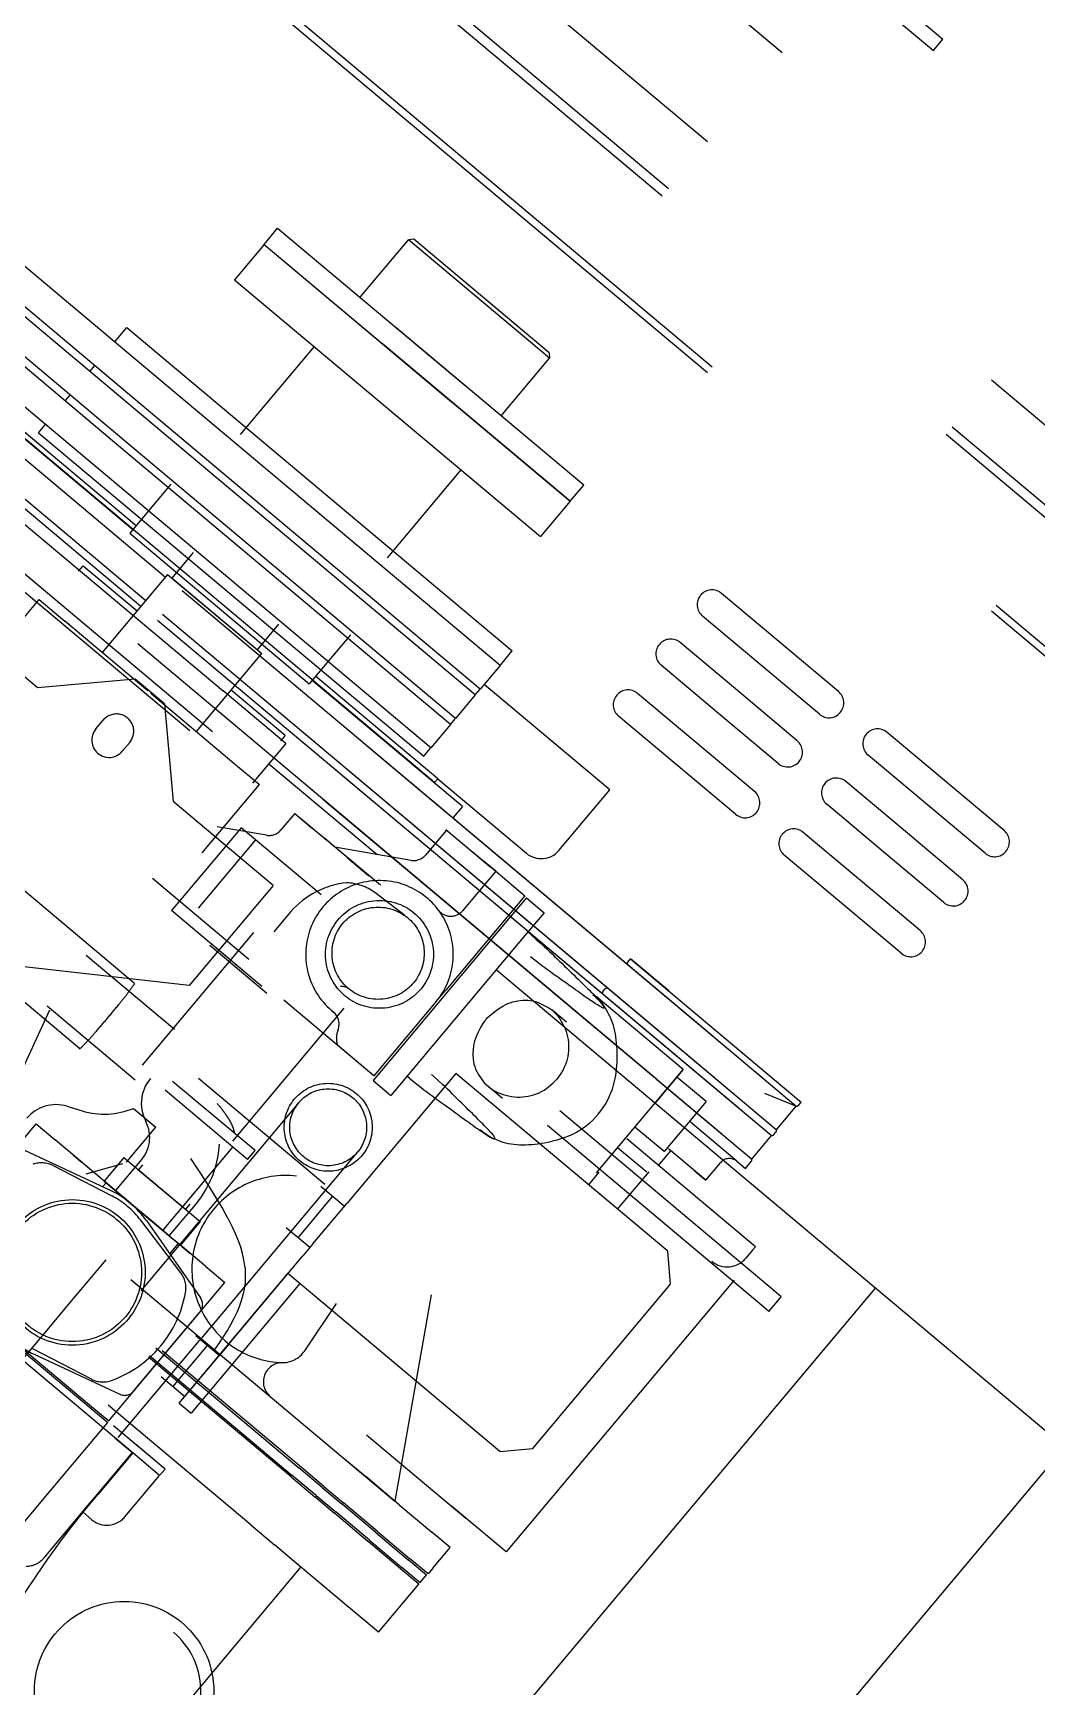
# Model space of a CAD drawing. Header units: millimetres. Extents: x 834140250 to 834644390, y 817877047 to 817987022.
# Drawn here: x 834541025 to 834541364, y 817954534 to 817955091 of the extents above; entities that cross this region are included whole.
import ezdxf

# ---------------------------------------------------------------- set-up
doc = ezdxf.new("R2010")
doc.units = ezdxf.units.MM
doc.header["$LTSCALE"] = 1000
doc.header["$MEASUREMENT"] = 0
doc.linetypes.add('3B52X-MAGP-P-L000_XB$0$HIDDEN', pattern=[0.375, 0.25, -0.125])
doc.layers.add('3B52X-MAGP-P-L000_XB$0$VPA500_Equipment', color=9, linetype='Continuous')

# ---------------------------------------------------------------- blocks, each defined once
blk = doc.blocks.new('GFA_GF')
at = {"layer": '3B52X-MAGP-P-L000_XB$0$VPA500_Equipment', "color": 253, "linetype": '3B52X-MAGP-P-L000_XB$0$HIDDEN'}
for p, q in [((-5906.39, 25772.61), (-6519.23, 26286.84)), ((-5931.59, 25742.58), (-6544.42, 26256.81)), ((-5930.05, 25666.63), (-6619.49, 26245.14)), ((-5946.92, 25724.31), (-6559.76, 26238.54)), ((-5944.82, 25726.81), (-6557.66, 26241.04)), ((-5931.65, 25664.72), (-6582.79, 26211.09)), ((-5930.05, 25666.63), (-6581.18, 26213)), ((-6098.51, 25543.65), (-6711.35, 26057.88)), ((-6161.4, 26036.64), (-6139.48, 26018.26)), ((-6164.73, 26032.92), (-6142.7, 26014.42)), ((-6400.72, 25900.96), (-6548.97, 26025.35)), ((-6142.7, 26014.42), (-6139.48, 26018.26)), ((-6409.05, 25891.03), (-6557.3, 26015.43)), ((-6407.39, 25893.02), (-6555.64, 26017.41)), ((-6415.71, 25883.09), (-6563.96, 26007.49)), ((-6417.38, 25881.11), (-6565.63, 26005.5)), ((-6424.04, 25873.17), (-6572.29, 25997.56)), ((-6368.45, 25949.08), (-6363.86, 25954.56)), ((-6363.86, 25954.56), (-6300.65, 25901.52)), ((-6368.44, 25949.07), (-6378.43, 25937.16)), ((-6368.45, 25949.08), (-6305.24, 25896.04)), ((-6368.44, 25949.07), (-6265.22, 25862.46)), ((-6336.06, 25931.24), (-6319.76, 25950.66)), ((-6317.95, 25950.82), (-6319.76, 25950.66)), ((-6272.14, 25910.7), (-6319.76, 25950.66)), ((-6272.3, 25912.51), (-6317.95, 25950.82)), ((-6378.43, 25937.16), (-6275.21, 25850.55)), ((-6418.74, 25916.29), (-6414.71, 25921.09)), ((-6414.71, 25921.09), (-6284.74, 25812.02)), ((-6260.64, 25867.95), (-6323.85, 25920.99)), ((-6351.59, 25914.64), (-6376.51, 25884.94)), ((-6265.24, 25862.47), (-6328.45, 25915.51)), ((-6272.3, 25912.51), (-6272.14, 25910.7)), ((-6427.07, 25906.36), (-6425.61, 25908.1)), ((-6288.44, 25891.27), (-6272.14, 25910.7)), ((-6435.39, 25896.44), (-6433.94, 25898.17)), ((-6288.87, 25807.1), (-6400.72, 25900.96)), ((-6466.39, 25891.25), (-6401.65, 25836.92)), ((-6463.43, 25895.52), (-6412.69, 25852.95)), ((-6297.2, 25797.17), (-6409.05, 25891.03)), ((-6295.53, 25799.16), (-6407.39, 25893.02)), ((-6310.98, 25767.61), (-6453.9, 25887.53)), ((-6411.6, 25854.25), (-6452.81, 25888.83)), ((-6444.49, 25885.59), (-6442.27, 25888.25)), ((-6444.49, 25885.59), (-6314.52, 25776.53)), ((-5815.69, 25880.71), (-7422.65, 23965.61)), ((-6473.05, 25883.31), (-6408.31, 25828.98)), ((-6305.52, 25787.25), (-6417.38, 25881.11)), ((-6303.86, 25789.23), (-6415.71, 25883.09)), ((-6467.94, 25870.45), (-6382.25, 25798.55)), ((-6312.19, 25779.31), (-6424.04, 25873.17)), ((-6399.84, 25868.26), (-6413.7, 25851.75)), ((-6302.05, 25873.06), (-6326.96, 25843.37)), ((-6265.24, 25862.47), (-6260.64, 25867.95)), ((-6409.98, 25827), (-6458.32, 25867.56)), ((-6265.22, 25862.46), (-6275.21, 25850.55)), ((-6479.17, 25857.07), (-6393.48, 25785.16)), ((-6413.7, 25851.75), (-6353.2, 25800.98)), ((-6431.03, 25838.89), (-6429.45, 25840.76)), ((-6429.45, 25840.76), (-6411.25, 25825.49)), ((-6399.46, 25836.5), (-6392.2, 25845.16)), ((-6400.96, 25837.75), (-6423.01, 25811.47)), ((-6400.96, 25837.75), (-6369.2, 25811.1)), ((-6399.46, 25836.5), (-6370.69, 25812.35)), ((-6444.8, 25799.61), (-6483.51, 25832.09)), ((-6463.61, 25806.3), (-6444.29, 25829.32)), ((-6444.29, 25829.32), (-6435.64, 25822.07)), ((-6221.13, 25685.45), (-6396.08, 25832.25)), ((-6195.52, 25815.78), (-6214.17, 25831.43)), ((-6227.79, 25677.51), (-6402.75, 25824.31)), ((-6201.94, 25808.12), (-6220.59, 25823.77)), ((-6407.61, 25798.55), (-6435.64, 25822.07)), ((-6229.46, 25675.52), (-6404.41, 25822.33)), ((-6370.69, 25812.35), (-6363.42, 25821.01)), ((-6339.34, 25817.49), (-6353.2, 25800.98)), ((-6236.12, 25667.58), (-6411.07, 25814.39)), ((-6288.76, 25807.23), (-6284.74, 25812.02)), ((-6209.44, 25799.19), (-6228.09, 25814.84)), ((-6174.71, 25798.32), (-6195.52, 25815.78)), ((-6391.25, 25784.82), (-6369.2, 25811.1)), ((-6288.87, 25807.1), (-6295.53, 25799.16)), ((-6215.87, 25791.53), (-6234.52, 25807.18)), ((-6181.14, 25790.66), (-6201.94, 25808.12)), ((-6411.94, 25802.48), (-6444.8, 25799.61)), ((-6402.02, 25794.15), (-6411.94, 25802.48)), ((-6301.52, 25759.53), (-6352.25, 25802.1)), ((-6309.89, 25768.91), (-6351.09, 25803.49)), ((-6406.64, 25797.74), (-6378.62, 25774.22)), ((-6361.09, 25780.8), (-6382.25, 25798.55)), ((-6361.28, 25783.56), (-6379.49, 25798.84)), ((-6297.2, 25797.17), (-6303.86, 25789.23)), ((-6297.09, 25797.3), (-6295.64, 25799.03)), ((-6251.84, 25765.2), (-6294.2, 25800.75)), ((-6223.81, 25782.06), (-6242.46, 25797.71)), ((-6188.63, 25781.73), (-6209.44, 25799.19)), ((-6402.02, 25794.15), (-6399.14, 25761.3)), ((-6230.24, 25774.4), (-6248.89, 25790.05)), ((-6195.06, 25774.07), (-6215.87, 25791.53)), ((-6425.18, 25785.7), (-6422.68, 25788.67)), ((-6305.52, 25787.25), (-6312.19, 25779.31)), ((-6305.42, 25787.38), (-6303.96, 25789.11)), ((-6139.67, 25768.92), (-6158.32, 25784.57)), ((-6416.25, 25778.2), (-6413.75, 25781.18)), ((-6361.09, 25780.8), (-6372.33, 25767.41)), ((-6361.28, 25783.56), (-6362.85, 25781.68)), ((-6199.1, 25666.96), (-6333.61, 25779.83)), ((-6314.52, 25776.53), (-6312.29, 25779.18)), ((-6203.01, 25764.6), (-6223.81, 25782.06)), ((-6378.62, 25774.22), (-6369.97, 25766.96)), ((-6366.8, 25773.99), (-6330.33, 25743.39)), ((-6209.43, 25756.94), (-6230.24, 25774.4)), ((-6146.1, 25761.26), (-6164.75, 25776.91)), ((-6207.42, 25657.04), (-6341.94, 25769.91)), ((-6205.76, 25659.02), (-6340.28, 25771.89)), ((-6311.05, 25767.53), (-6309.89, 25768.91)), ((-6309.89, 25768.91), (-6279.95, 25743.79)), ((-6153.59, 25752.33), (-6172.24, 25767.98)), ((-6118.87, 25751.46), (-6139.67, 25768.92)), ((-6389.29, 25743.94), (-6369.97, 25766.96)), ((-6214.09, 25649.1), (-6348.6, 25761.97)), ((-6269, 25744.75), (-6251.84, 25765.2)), ((-6365.4, 25732.98), (-6399.14, 25761.3)), ((-6358.11, 25757.24), (-6362.79, 25751.65)), ((-6358.11, 25757.24), (-6352.07, 25752.17)), ((-6356.83, 25756.17), (-6347.31, 25748.18)), ((-6304.69, 25755.76), (-6301.45, 25759.61)), ((-6160.02, 25744.67), (-6178.67, 25760.32)), ((-6125.29, 25743.8), (-6146.1, 25761.26)), ((-6376.22, 25752.42), (-6399.67, 25724.47)), ((-6367.65, 25749.88), (-6384.25, 25752.76)), ((-6349.23, 25729.76), (-6376.22, 25752.42)), ((-6306.92, 25751.63), (-6314.02, 25743.17)), ((-6307.16, 25751.84), (-6294.54, 25741.24)), ((-6167.96, 25735.2), (-6186.62, 25750.85)), ((-6132.79, 25734.87), (-6153.59, 25752.33)), ((-6371.3, 25748.29), (-6390.62, 25725.26)), ((-6344.13, 25745.51), (-6348.1, 25748.84)), ((-6318.88, 25741.4), (-6344.55, 25745.86)), ((-6329.2, 25732.99), (-6344.13, 25745.51)), ((-6412.17, 25699.94), (-6459.76, 25739.88)), ((-6340.26, 25742.27), (-6333.07, 25736.23)), ((-6298.27, 25744.37), (-6290.33, 25737.71)), ((-6298.23, 25744.34), (-6292.28, 25739.34)), ((-6290.33, 25737.71), (-6294.54, 25741.24)), ((-6174.39, 25727.54), (-6193.04, 25743.19)), ((-6139.22, 25727.21), (-6160.02, 25744.67)), ((-6373.62, 25708.03), (-6406.09, 25735.27)), ((-6290.33, 25737.71), (-6296.19, 25730.72)), ((-6290.33, 25737.71), (-6296.19, 25730.72)), ((-6290.33, 25737.71), (-6280.49, 25729.45)), ((-6147.16, 25717.74), (-6167.96, 25735.2)), ((-6365.4, 25732.98), (-6393.71, 25699.25)), ((-6321.01, 25722.81), (-6331.07, 25730.58)), ((-6296.19, 25730.72), (-6301.5, 25724.4)), ((-6280.49, 25729.45), (-6286.35, 25722.46)), ((-6279.98, 25728.76), (-6285.85, 25721.77)), ((-6279.98, 25728.76), (-6274.03, 25723.76)), ((-6372.68, 25701.82), (-6399.67, 25724.47)), ((-6359.41, 25724.16), (-6365.12, 25717.36)), ((-6274.03, 25723.76), (-6279.89, 25716.78)), ((-6153.59, 25710.08), (-6174.39, 25727.54)), ((-6430.71, 25677.92), (-6478.31, 25717.86)), ((-6409.44, 25672.36), (-6371.87, 25717.12)), ((-6285.85, 25721.77), (-6325.82, 25674.13)), ((-6286.35, 25722.46), (-6307.13, 25697.69)), ((-6278.64, 25716.56), (-6279.48, 25717.27)), ((-6386.71, 25712.77), (-6367.46, 25696.61)), ((-6369.15, 25698.87), (-6386.42, 25713.36)), ((-6279.89, 25716.77), (-6319.87, 25669.14)), ((-6393.71, 25699.25), (-6476.21, 25708.57)), ((-6428.41, 25709.44), (-6398.64, 25684.46)), ((-6245.81, 25707.09), (-6244.87, 25708.21)), ((-6244.87, 25708.21), (-6187.31, 25659.91)), ((-6231.97, 25697.39), (-6244.87, 25708.21)), ((-6310.47, 25693.72), (-6307.13, 25697.69)), ((-6227.1, 25670.85), (-6256.41, 25695.45)), ((-6254.14, 25697.17), (-6253.39, 25698.06)), ((-6440.84, 25690.85), (-6449.78, 25671.29)), ((-6441.64, 25692.37), (-6411.88, 25667.39)), ((-6378.95, 25646.77), (-6341.39, 25691.54)), ((-6331.39, 25668.79), (-6361.72, 25694.24)), ((-6310.47, 25693.72), (-6331.39, 25668.79)), ((-6266.46, 25686.83), (-6271.38, 25690.96)), ((-6254.63, 25693.96), (-6255.04, 25693.48)), ((-6254.95, 25693.58), (-6254.63, 25693.96)), ((-6189.06, 25658.54), (-6221.08, 25685.41)), ((-6331.39, 25668.79), (-6343.69, 25679.12)), ((-6325.82, 25674.13), (-6331.68, 25667.15)), ((-6197.39, 25648.61), (-6229.41, 25675.48)), ((-6195.72, 25650.6), (-6227.74, 25677.47)), ((-6347.93, 25632.07), (-6390.56, 25667.84)), ((-6303.75, 25669.55), (-6340.4, 25625.88)), ((-6331.68, 25667.15), (-6325.73, 25662.15)), ((-6319.87, 25669.14), (-6325.73, 25662.15)), ((-6319.44, 25667.94), (-6320.28, 25668.64)), ((-6292, 25659.69), (-6303.75, 25669.55)), ((-6236.29, 25659.89), (-6227.1, 25670.85)), ((-6227.1, 25670.85), (-6236.29, 25659.89)), ((-6204.05, 25640.67), (-6236.07, 25667.54)), ((-6219.38, 25660.05), (-6229.23, 25668.31)), ((-6374.01, 25640.57), (-6401.8, 25663.89)), ((-6371.5, 25643.55), (-6399.29, 25666.87)), ((-6288.04, 25661.1), (-6292.97, 25665.24)), ((-6189.13, 25658.57), (-6199.51, 25662.76)), ((-6434.91, 25658.49), (-6429.82, 25656.95)), ((-6412.47, 25657.79), (-6404.96, 25651.49)), ((-6356.73, 25659.74), (-6410.03, 25596.22)), ((-6232.29, 25609.59), (-6292, 25659.69)), ((-6195.69, 25595.69), (-6268.75, 25656.99)), ((-6256.28, 25636.07), (-6236.29, 25659.89)), ((-6219.38, 25660.05), (-6233.51, 25643.22)), ((-6189.06, 25658.54), (-6195.72, 25650.6)), ((-6188.25, 25658.79), (-6187.31, 25659.91)), ((-6484.53, 25605.85), (-6445.35, 25652.54)), ((-6445.35, 25652.54), (-6438.92, 25647.14)), ((-6414.87, 25639.68), (-6404.96, 25651.49)), ((-6199.85, 25590.74), (-6272.91, 25652.04)), ((-6233.51, 25643.22), (-6243.35, 25651.48)), ((-6208.99, 25639.95), (-6224.64, 25653.08)), ((-6421.75, 25632.73), (-6438.92, 25647.14)), ((-6402.56, 25616.63), (-6378.97, 25644.73)), ((-6202.74, 25611.12), (-6246.09, 25647.5)), ((-6197.39, 25648.61), (-6204.05, 25640.67)), ((-6196.58, 25648.87), (-6195.83, 25649.76)), ((-6420.22, 25630.09), (-6449.08, 25643.55)), ((-6432.74, 25641.96), (-6430.15, 25639.78)), ((-6417.67, 25629.31), (-6430.15, 25639.78)), ((-6428.48, 25635.72), (-6416.06, 25639.25)), ((-6415.74, 25641.22), (-6422.41, 25633.28)), ((-6418.51, 25630.02), (-6409.72, 25640.5)), ((-6415.74, 25641.22), (-6390.02, 25619.64)), ((-6336.88, 25643.08), (-6390.18, 25579.56)), ((-6374.01, 25640.57), (-6371.5, 25643.55)), ((-6239.37, 25636.23), (-6249.22, 25644.49)), ((-6235.57, 25638.44), (-6231.3, 25643.52)), ((-6219.47, 25633.59), (-6232.1, 25644.19)), ((-6219.47, 25633.59), (-6214.54, 25639.47)), ((-6208.99, 25639.95), (-6206.1, 25637.52)), ((-6206.1, 25637.52), (-6204.16, 25639.83)), ((-6439.55, 25638.47), (-6419.79, 25628.26)), ((-6411.09, 25637.32), (-6394.67, 25623.54)), ((-6409.39, 25638.8), (-6410.82, 25637.09)), ((-6255.53, 25636.26), (-6259.06, 25632.05)), ((-6249.21, 25623.79), (-6238.62, 25636.41)), ((-6223.24, 25636.75), (-6219.47, 25633.59)), ((-6422.92, 25631.35), (-6421.75, 25632.73)), ((-6422.41, 25633.28), (-6396.68, 25611.7)), ((-6415.07, 25627.13), (-6418.51, 25630.02)), ((-6412.48, 25624.95), (-6417.67, 25629.31)), ((-6416.53, 25628.35), (-6402.56, 25616.63)), ((-6356.99, 25614.17), (-6345.33, 25628.06)), ((-6341.36, 25624.73), (-6349.3, 25631.39)), ((-6406.45, 25619.89), (-6412.48, 25624.95)), ((-6400.41, 25614.83), (-6391.62, 25625.31)), ((-6393.5, 25625.48), (-6394.94, 25623.77)), ((-6351.99, 25612.07), (-6340.4, 25625.88)), ((-6396.53, 25602.37), (-6410.02, 25620.07)), ((-6408.14, 25619.95), (-6389.87, 25593.87)), ((-6400.41, 25614.83), (-6406.45, 25619.89)), ((-6403.86, 25617.72), (-6400.41, 25614.83)), ((-6390.02, 25619.64), (-6396.68, 25611.7)), ((-6353.02, 25610.84), (-6360.96, 25617.5)), ((-6400.41, 25614.83), (-6398.95, 25613.6)), ((-6400.27, 25608.72), (-6397.33, 25612.24)), ((-6396.12, 25611.23), (-6398.95, 25613.6)), ((-6388.1, 25604.5), (-6397.33, 25612.24)), ((-6396.12, 25611.23), (-6393.43, 25608.97)), ((-6351.99, 25612.07), (-6355.32, 25608.1)), ((-6380.37, 25578.24), (-6355.32, 25608.1)), ((-6231.32, 25598.49), (-6232.29, 25609.59)), ((-6203.78, 25609.87), (-6205.97, 25607.26)), ((-6203.78, 25609.87), (-6202.74, 25611.12)), ((-6485.02, 25605.42), (-6421.18, 25551.86)), ((-6478.1, 25600.45), (-6427.28, 25557.81)), ((-6413.39, 25600.12), (-6366.39, 25560.68)), ((-6397.03, 25558.39), (-6360.38, 25602.06)), ((-6388.1, 25604.5), (-6381.67, 25599.1)), ((-6348.63, 25592.2), (-6360.38, 25602.06)), ((-6162.35, 25597.21), (-7486.48, 24019.17)), ((-6420.85, 25552.42), (-6381.67, 25599.1)), ((-6356.41, 25598.73), (-6393.06, 25555.06)), ((-6312.04, 25594.91), (-6324.31, 25525.37)), ((-6209.89, 25599.89), (-6286.79, 25508.23)), ((-6277.83, 25543.07), (-6231.32, 25598.49)), ((-6194, 25594.27), (-6197.97, 25597.6)), ((-6412.44, 25562.44), (-6390.08, 25589.08)), ((-6354.74, 25576.08), (-6344.03, 25592.02)), ((-6288.92, 25542.1), (-6348.63, 25592.2)), ((-6198.16, 25589.32), (-6202.12, 25592.64)), ((-6198.18, 25589.33), (-6194.02, 25594.29)), ((-6412.71, 25541.64), (-6462.26, 25583.21)), ((-6417.63, 25546.85), (-6390.18, 25579.56)), ((-6399.16, 25563.91), (-6387.51, 25577.8)), ((-6383.54, 25574.47), (-6391.47, 25581.13)), ((-6380.37, 25578.24), (-6383.7, 25574.27)), ((-6426.65, 25566.48), (-6446.41, 25576.69)), ((-6445.98, 25574.86), (-6417.12, 25561.4)), ((-6359.32, 25533.53), (-6407.47, 25573.94)), ((-6407.06, 25574.43), (-6358.91, 25534.03)), ((-6404.9, 25577), (-6356.75, 25536.6)), ((-6355.17, 25536.11), (-6402.81, 25576.08)), ((-6397.03, 25558.39), (-6383.7, 25574.27)), ((-6395.19, 25560.58), (-6403.13, 25567.24)), ((-6427.28, 25557.81), (-6420.85, 25552.42)), ((-6372.91, 25517.34), (-6421.06, 25557.74)), ((-6397.03, 25558.39), (-6393.06, 25555.06)), ((-6366.4, 25560.69), (-6324.31, 25525.37)), ((-6440.77, 25528.51), (-6421.18, 25551.86)), ((-6401.84, 25536.17), (-6419.25, 25550.78)), ((-6401.84, 25536.17), (-6419.24, 25550.77)), ((-6418.74, 25546.7), (-6412.71, 25541.64)), ((-6403.9, 25537.9), (-6411.84, 25544.56)), ((-6333.88, 25547.74), (-6300.42, 25519.67)), ((-6442.65, 25506.24), (-6412.85, 25541.76)), ((-6424.44, 25527.94), (-6412.85, 25541.76)), ((-6412.71, 25541.64), (-6424.44, 25527.66)), ((-6412.71, 25541.64), (-6424.44, 25527.66)), ((-6409.69, 25539.11), (-6412.71, 25541.64)), ((-6409.69, 25539.11), (-6412.71, 25541.64)), ((-6403.66, 25534.04), (-6409.69, 25539.11)), ((-6340.8, 25539.21), (-6334.16, 25533.63)), ((-6288.92, 25542.1), (-6277.83, 25543.07)), ((-6415.38, 25520.07), (-6403.66, 25534.04)), ((-6403.5, 25534.18), (-6401.84, 25536.17)), ((-6403.5, 25534.18), (-6401.84, 25536.17)), ((-6359.32, 25533.53), (-6351.32, 25526.82)), ((-6350.9, 25527.31), (-6358.91, 25534.03)), ((-6348.75, 25529.88), (-6356.75, 25536.6)), ((-6348.26, 25530.32), (-6355.17, 25536.11)), ((-6322.86, 25524.16), (-6334.16, 25533.63)), ((-6459.56, 25506.12), (-6440.77, 25528.51)), ((-6429.5, 25521.63), (-6424.44, 25527.66)), ((-6427.79, 25523.95), (-6424.44, 25527.94)), ((-6348.75, 25529.88), (-6342.08, 25524.29)), ((-6348.26, 25530.32), (-6341.62, 25524.74)), ((-6442.65, 25506.24), (-6427.79, 25523.95)), ((-6344.65, 25521.22), (-6351.32, 25526.82)), ((-6350.9, 25527.31), (-6344.24, 25521.71)), ((-6330.73, 25514.77), (-6342.08, 25524.29)), ((-6330.33, 25515.26), (-6341.62, 25524.74)), ((-6322.86, 25524.16), (-6311.88, 25514.94)), ((-6286.79, 25508.23), (-6305.25, 25523.72)), ((-6426.48, 25519.1), (-6429.5, 25521.63)), ((-6372.91, 25517.34), (-6364.91, 25510.62)), ((-6333.41, 25511.79), (-6344.69, 25521.26)), ((-6332.89, 25512.2), (-6344.24, 25521.71)), ((-6322.39, 25502.54), (-6333.31, 25511.7)), ((-6332.89, 25512.2), (-6321.98, 25503.03)), ((-6330.73, 25514.77), (-6319.82, 25505.61)), ((-6330.33, 25515.26), (-6319.34, 25506.05)), ((-6305.66, 25509.72), (-6311.88, 25514.94)), ((-6358.24, 25505.02), (-6364.91, 25510.62)), ((-6313.63, 25500.42), (-6319.82, 25505.61)), ((-6313.13, 25500.84), (-6319.34, 25506.05)), ((-6311.53, 25502.74), (-6305.66, 25509.72)), ((-6356.05, 25503.18), (-6488.56, 25345.26)), ((-6347, 25495.59), (-6358.28, 25505.06)), ((-6316.21, 25497.35), (-6322.39, 25502.54)), ((-6315.79, 25497.85), (-6321.98, 25503.03)), ((-6313.72, 25500.49), (-6315.88, 25497.92)), ((-6311.53, 25502.74), (-6313.13, 25500.84)), ((-6335.98, 25486.35), (-6346.9, 25495.51)), ((-6329.8, 25481.16), (-6316.21, 25497.35)), ((-6329.8, 25481.16), (-6335.98, 25486.35))]:
    blk.add_line(p, q, dxfattribs=at)
for points in [[(-6344.55, 25745.86), (-6347.08, 25747.99)], [(-6278.64, 25716.56), (-6276.76, 25714.89), (-6274.9, 25713.22), (-6273.98, 25712.38), (-6273.08, 25711.54), (-6272.19, 25710.7), (-6271.31, 25709.86), (-6270.45, 25709.03), (-6269.6, 25708.2), (-6268.76, 25707.38), (-6267.93, 25706.58), (-6267.12, 25705.78), (-6266.32, 25705.01), (-6265.54, 25704.25), (-6264.77, 25703.5), (-6264.01, 25702.77), (-6263.28, 25702.06), (-6262.56, 25701.37), (-6261.87, 25700.7), (-6261.2, 25700.05), (-6260.55, 25699.42), (-6259.92, 25698.81), (-6259.31, 25698.23), (-6258.74, 25697.66), (-6258.19, 25697.12), (-6257.66, 25696.6), (-6257.17, 25696.11), (-6256.7, 25695.64), (-6256.27, 25695.19), (-6255.86, 25694.77), (-6255.49, 25694.37), (-6255.15, 25694), (-6254.84, 25693.65), (-6254.56, 25693.33), (-6254.32, 25693.04), (-6254.11, 25692.77), (-6253.94, 25692.53), (-6253.8, 25692.32), (-6253.69, 25692.13), (-6253.62, 25691.97), (-6253.59, 25691.84), (-6253.59, 25691.74), (-6253.79, 25691.61), (-6253.93, 25691.62), (-6254.1, 25691.66), (-6254.3, 25691.74), (-6254.54, 25691.84), (-6254.81, 25691.97), (-6255.11, 25692.13), (-6255.44, 25692.31), (-6255.81, 25692.53), (-6256.2, 25692.78), (-6256.63, 25693.05), (-6257.09, 25693.35), (-6257.58, 25693.67), (-6258.1, 25694.02), (-6258.65, 25694.4), (-6259.22, 25694.8), (-6259.83, 25695.22), (-6260.46, 25695.67), (-6261.12, 25696.14), (-6261.81, 25696.63), (-6262.52, 25697.14), (-6263.26, 25697.67), (-6264.02, 25698.21), (-6264.81, 25698.78), (-6265.62, 25699.36), (-6266.45, 25699.95), (-6267.31, 25700.55), (-6268.19, 25701.17), (-6269.08, 25701.8), (-6269.99, 25702.44), (-6270.92, 25703.09), (-6271.86, 25703.77), (-6272.81, 25704.46), (-6273.77, 25705.17), (-6274.73, 25705.89), (-6276.67, 25707.37), (-6278.62, 25708.88)], [(-6295.59, 25650.64), (-6294.72, 25649.98), (-6293.86, 25649.34), (-6293.01, 25648.76), (-6292.17, 25648.24), (-6291.34, 25647.79), (-6289.65, 25647.03), (-6288.79, 25646.71), (-6287.91, 25646.42), (-6287.01, 25646.17), (-6286.09, 25645.97), (-6285.16, 25645.8), (-6284.21, 25645.67), (-6283.24, 25645.58), (-6282.26, 25645.52), (-6281.27, 25645.5), (-6280.25, 25645.51), (-6279.23, 25645.55), (-6278.19, 25645.62), (-6277.13, 25645.73), (-6276.06, 25645.86), (-6274.97, 25646.03), (-6273.89, 25646.22), (-6272.81, 25646.43), (-6271.76, 25646.64), (-6270.69, 25646.9), (-6269.54, 25647.2), (-6268.27, 25647.58), (-6266.94, 25648.03), (-6265.62, 25648.54), (-6264.34, 25649.12), (-6263.12, 25649.76), (-6261.95, 25650.46), (-6260.8, 25651.22), (-6259.69, 25652.05), (-6258.62, 25652.92), (-6257.6, 25653.86), (-6256.63, 25654.84), (-6255.72, 25655.88), (-6254.86, 25656.96), (-6254.05, 25658.09), (-6253.31, 25659.26), (-6252.62, 25660.47), (-6252.01, 25661.71), (-6251.46, 25662.98), (-6250.97, 25664.26), (-6250.55, 25665.58), (-6250.21, 25666.93), (-6249.93, 25668.34), (-6249.72, 25669.73), (-6249.57, 25671.04), (-6249.47, 25672.22), (-6249.41, 25673.32), (-6249.38, 25674.4), (-6249.37, 25675.49), (-6249.37, 25676.6), (-6249.4, 25677.69), (-6249.45, 25678.77), (-6249.53, 25679.82), (-6249.64, 25680.86), (-6249.78, 25681.87), (-6249.94, 25682.87), (-6250.14, 25683.85), (-6250.37, 25684.81), (-6250.63, 25685.75), (-6250.93, 25686.66), (-6251.26, 25687.55), (-6251.62, 25688.42), (-6252.02, 25689.26), (-6252.46, 25690.08), (-6252.93, 25690.87), (-6253.43, 25691.65), (-6253.98, 25692.41), (-6254.58, 25693.16), (-6255.24, 25693.9), (-6255.96, 25694.64), (-6256.74, 25695.38), (-6257.54, 25696.12)], [(-6293.6, 25687.69), (-6293.49, 25687.9), (-6293.18, 25688.26), (-6292.48, 25688.91), (-6291.27, 25689.94), (-6289.7, 25691.15), (-6288.83, 25691.74), (-6287.96, 25692.27), (-6287.09, 25692.72), (-6286.24, 25693.1), (-6285.39, 25693.41), (-6284.56, 25693.66), (-6282.89, 25694.02), (-6281.22, 25694.25), (-6280.38, 25694.29), (-6279.53, 25694.28), (-6278.67, 25694.19), (-6277.79, 25694.03), (-6276.9, 25693.78), (-6276.02, 25693.46), (-6274.38, 25692.75), (-6272.65, 25691.84), (-6272.04, 25691.47), (-6271.11, 25690.73), (-6270.44, 25690.1), (-6269.63, 25689.2), (-6269.18, 25688.63), (-6268.71, 25687.96), (-6268.24, 25687.22), (-6267.78, 25686.41), (-6267.34, 25685.55), (-6266.94, 25684.66), (-6266.59, 25683.75), (-6266.3, 25682.83), (-6266.08, 25681.91), (-6265.92, 25680.98), (-6265.81, 25680.04), (-6265.76, 25679.1), (-6265.75, 25678.15), (-6265.79, 25677.2), (-6265.88, 25676.25), (-6266.03, 25675.3), (-6266.22, 25674.36), (-6266.48, 25673.44), (-6266.8, 25672.54), (-6267.18, 25671.68), (-6267.61, 25670.83), (-6268.59, 25669.2), (-6269.66, 25667.6)], [(-6293.6, 25687.69), (-6293.79, 25687.54), (-6294.09, 25687.17), (-6294.61, 25686.37), (-6295.42, 25685.01), (-6296.33, 25683.24), (-6296.76, 25682.29), (-6297.14, 25681.34), (-6297.43, 25680.41), (-6297.65, 25679.5), (-6297.81, 25678.61), (-6297.91, 25677.74), (-6297.98, 25676.04), (-6297.91, 25674.36), (-6297.81, 25673.52), (-6297.65, 25672.68), (-6297.41, 25671.85), (-6297.1, 25671.01), (-6296.7, 25670.18), (-6296.24, 25669.37), (-6295.25, 25667.88), (-6294.05, 25666.33), (-6293.58, 25665.8), (-6292.69, 25665.01), (-6291.96, 25664.46), (-6290.93, 25663.81), (-6290.28, 25663.47), (-6289.55, 25663.13), (-6288.73, 25662.8), (-6287.86, 25662.48), (-6286.94, 25662.2), (-6285.99, 25661.96), (-6285.03, 25661.77), (-6284.08, 25661.65), (-6283.13, 25661.59), (-6282.18, 25661.59), (-6281.25, 25661.65), (-6280.31, 25661.76), (-6279.38, 25661.92), (-6278.44, 25662.12), (-6277.52, 25662.38), (-6276.61, 25662.68), (-6275.72, 25663.04), (-6274.86, 25663.45), (-6274.03, 25663.92), (-6273.24, 25664.44), (-6272.49, 25665.02), (-6271.05, 25666.27), (-6269.66, 25667.6)], [(-6406.79, 25667.85), (-6407.98, 25666.14), (-6408.5, 25665.24), (-6408.92, 25664.31), (-6409.26, 25663.35), (-6409.52, 25662.36), (-6409.7, 25661.36), (-6409.81, 25660.36), (-6409.85, 25659.34), (-6409.81, 25658.33), (-6409.68, 25657.31), (-6409.46, 25656.31), (-6409.15, 25655.32), (-6408.34, 25653.37)], [(-6319.44, 25667.94), (-6317.47, 25666.38), (-6315.5, 25664.84), (-6314.51, 25664.08), (-6313.53, 25663.33), (-6312.55, 25662.6), (-6311.57, 25661.88), (-6310.6, 25661.17), (-6309.64, 25660.48), (-6308.69, 25659.8), (-6307.75, 25659.12), (-6306.83, 25658.46), (-6305.93, 25657.81), (-6305.04, 25657.16), (-6304.18, 25656.53), (-6303.33, 25655.92), (-6302.51, 25655.32), (-6301.7, 25654.73), (-6300.92, 25654.16), (-6300.16, 25653.61), (-6299.43, 25653.08), (-6298.72, 25652.57), (-6298.04, 25652.07), (-6297.39, 25651.6), (-6296.76, 25651.15), (-6296.16, 25650.73), (-6295.58, 25650.32), (-6295.04, 25649.95), (-6294.52, 25649.59), (-6294.04, 25649.27), (-6293.58, 25648.97), (-6293.16, 25648.7), (-6292.76, 25648.45), (-6292.4, 25648.24), (-6292.07, 25648.05), (-6291.77, 25647.89), (-6291.5, 25647.76), (-6291.27, 25647.66), (-6291.07, 25647.59), (-6290.9, 25647.54), (-6290.77, 25647.53), (-6290.67, 25647.55), (-6290.58, 25647.77), (-6290.62, 25647.9), (-6290.69, 25648.06), (-6290.8, 25648.24), (-6290.94, 25648.46), (-6291.11, 25648.7), (-6291.32, 25648.97), (-6291.57, 25649.26), (-6291.84, 25649.59), (-6292.15, 25649.93), (-6292.5, 25650.31), (-6292.87, 25650.71), (-6293.28, 25651.13), (-6293.71, 25651.58), (-6294.18, 25652.05), (-6294.67, 25652.55), (-6295.2, 25653.07), (-6295.75, 25653.62), (-6296.33, 25654.18), (-6296.93, 25654.77), (-6297.55, 25655.39), (-6298.2, 25656.02), (-6298.88, 25656.68), (-6299.57, 25657.35), (-6300.28, 25658.05), (-6301.01, 25658.77), (-6301.75, 25659.51), (-6302.51, 25660.26), (-6303.29, 25661.03), (-6304.08, 25661.82), (-6304.89, 25662.62), (-6305.71, 25663.42), (-6306.56, 25664.24), (-6307.42, 25665.06), (-6308.3, 25665.88), (-6310.1, 25667.53), (-6311.93, 25669.18)], [(-6409.72, 25640.5), (-6408.66, 25642.02), (-6408.2, 25642.82), (-6407.82, 25643.65), (-6407.52, 25644.5), (-6407.29, 25645.38), (-6407.13, 25646.27), (-6407.04, 25647.16), (-6407, 25648.06), (-6407.04, 25648.97), (-6407.15, 25649.87), (-6407.35, 25650.76), (-6407.63, 25651.64), (-6408.34, 25653.37)], [(-6391.62, 25625.31), (-6389.81, 25627.68), (-6388.97, 25628.91), (-6388.19, 25630.17), (-6387.47, 25631.46), (-6386.81, 25632.79), (-6386.2, 25634.14), (-6385.65, 25635.51), (-6385.15, 25636.9), (-6384.71, 25638.31), (-6384.33, 25639.74), (-6384.03, 25641.2), (-6383.79, 25642.69), (-6383.44, 25645.73)], [(-6385.26, 25576.12), (-6383.66, 25578.43), (-6382.19, 25580.67), (-6380.83, 25582.84), (-6379.61, 25584.95), (-6378.51, 25587), (-6377.54, 25589.02), (-6376.7, 25591), (-6376.01, 25592.96), (-6375.45, 25594.9), (-6375.03, 25596.84), (-6374.88, 25597.81), (-6374.76, 25598.78), (-6374.69, 25599.75), (-6374.65, 25600.73), (-6374.65, 25601.72), (-6374.69, 25602.71), (-6374.76, 25603.72), (-6374.88, 25604.72), (-6375.22, 25606.76), (-6375.7, 25608.83), (-6376.32, 25610.94), (-6377.08, 25613.08), (-6377.97, 25615.27), (-6378.98, 25617.49), (-6380.09, 25619.75), (-6381.31, 25622.03), (-6382.6, 25624.34), (-6383.98, 25626.67), (-6386.89, 25631.38), (-6389.97, 25636.13), (-6393.14, 25640.91)], [(-6421.79, 25606.77), (-6433.94, 25592.31), (-6442.76, 25581.81), (-6448.38, 25575.12), (-6453.72, 25568.77), (-6458.72, 25562.81), (-6463.39, 25557.25), (-6467.82, 25551.98), (-6469.96, 25549.43), (-6478.32, 25539.46), (-6491.18, 25524.1), (-6500.04, 25513.52), (-6508.8, 25503.07), (-6517.22, 25493), (-6525.37, 25483.24), (-6533.39, 25473.64)], [(-6429.49, 25521.7), (-6433.78, 25516.23), (-6437.76, 25510.97), (-6441.6, 25505.65), (-6445.46, 25500.06), (-6449.39, 25494.22), (-6457.5, 25482.02), (-6461.69, 25475.88), (-6463.8, 25472.87), (-6465.92, 25469.91), (-6468.06, 25467.03), (-6470.2, 25464.22), (-6472.35, 25461.48), (-6474.5, 25458.8), (-6478.83, 25453.6), (-6483.18, 25448.58), (-6487.54, 25443.68), (-6491.9, 25438.83)]]:
    blk.add_lwpolyline(points, dxfattribs=at)
for points in [[(-6430.71, 25677.92, 0.625531), (-6430.57, 25677.87, 0.017522), (-6427.94, 25680.53, 0.006668), (-6425.24, 25683.54, 0.004518), (-6421.36, 25688.06, 0.004361), (-6417.56, 25692.65, 0.005909), (-6414.83, 25696.1, 0.013103), (-6412.25, 25699.61, 0.174069), (-6412.17, 25699.94)], [(-6378.37, 25649.31, 0.0454), (-6378.63, 25650.55, 0.032819), (-6379.25, 25652.2, 0.024871), (-6380.07, 25653.77, 0.019804), (-6381.26, 25655.65, 0.016515), (-6382.58, 25657.44, 0.014364), (-6384.23, 25659.39)], [(-6408.5, 25635.14, 0.000054), (-6406.45, 25633.42, 0.000039), (-6403.58, 25631.01, 0.000036), (-6400.7, 25628.59, 0.000044), (-6398.33, 25626.61, 0.000074), (-6395.96, 25624.62, 0.000235), (-6395.21, 25623.99, 0.996913), (-6395.21, 25624, 0.000947), (-6395.68, 25624.39, 0.000117), (-6396.9, 25625.42, 0.000054), (-6399.52, 25627.62, 0.000039), (-6402.14, 25629.81, 0.000036), (-6404.93, 25632.16, 0.000044), (-6407.73, 25634.5, 0.000074), (-6409.38, 25635.89, 0.000235), (-6410.79, 25637.06, 0.996913), (-6410.79, 25637.06, 0.000947), (-6410.54, 25636.85, 0.000117), (-6408.5, 25635.14)]]:
    blk.add_lwpolyline(points, format="xyb", dxfattribs=at)
for centre, radius in [((-6329.52, 25709.71), 18.19), ((-6329.98, 25710.09), 15.55), ((-6346.81, 25651.41), 14.83), ((-6346.81, 25651.41), 12.96), ((-6433.1, 25602.48), 24.54), ((-6433.1, 25602.48), 23.32), ((-6415.64, 25461.31), 30.24)]:
    blk.add_circle(centre, radius, dxfattribs=at)
for centre, radius, start, end in [((-6217.38, 25827.6), 5, 50, 230), ((-6231.3, 25811.01), 5, 50, 230), ((-6245.68, 25793.88), 5, 50, 230), ((-6177.93, 25794.49), 5, 230, 50), ((-6418.22, 25784.93), 5.83, 320, 140), ((-6420.72, 25781.95), 5.83, 140, 320), ((-6161.53, 25780.74), 5, 50, 230), ((-6191.85, 25777.9), 5, 230, 50), ((-6175.46, 25764.15), 5, 50, 230), ((-6206.22, 25760.77), 5, 230, 50), ((-6366.76, 25754.98), 5.18, 260.1396, 320), ((-6189.83, 25747.02), 5, 50, 230), ((-6122.08, 25747.63), 5, 230, 50), ((-6317.99, 25746.51), 5.18, 260.1396, 320), ((-6274.96, 25749.75), 7.77, 230, 320), ((-6337.56, 25704.88), 29.14, 95.8995, 138.5808), ((-6329.52, 25709.71), 24.88, 320, 231.2786), ((-6341.6, 25715.56), 18.34, 54.9618, 86.7309), ((-6136, 25731.04), 5, 230, 50), ((-6305.47, 25727.74), 5.18, 216.8449, 320), ((-6150.37, 25713.91), 5, 230, 50), ((-6245.22, 25706.59), 0.777, 140, 212), ((-6342.17, 25695.1), 3.78, 53.7558, 98.1677), ((-6253.55, 25696.67), 0.777, 140, 212), ((-6252.8, 25697.56), 0.777, 68, 140), ((-6348.32, 25686.26), 5.18, 338.4746, 51.2831), ((-6336.17, 25681.47), 7.88, 158.5487, 197.3631), ((-6438.63, 25646.19), 12.85, 73.1547, 140), ((-6422.32, 25681.76), 25.91, 253.173, 292.3545), ((-6188.84, 25659.29), 0.777, 248, 320), ((-6196.42, 25650.26), 0.777, 320, 32), ((-6197.17, 25649.37), 0.777, 248, 320), ((-6443.45, 25630.92), 8.5, 62.6939, 109.9443), ((-6211.53, 25636.94), 3.94, 50, 140), ((-6204.75, 25640.33), 0.777, 320, 32), ((-6361.24, 25603.58), 31.56, 83.1292, 268.3645), ((-6433.1, 25602.48), 30.47, 35, 65), ((-6433.1, 25602.48), 29.02, 37.306, 62.6939), ((-6212.23, 25612.5), 8.16, 230, 320), ((-6403.29, 25597.22), 8.5, 350.0556, 37.3061), ((-6433.1, 25602.48), 38.76, 290, 350.0102), ((-6393.1, 25591.61), 3.94, 320, 35), ((-6433.1, 25602.48), 30.47, 215, 245), ((-6362.31, 25581.17), 9.12, 267.262, 326.1093), ((-6362.26, 25565.6), 6.43, 88.4562, 230), ((-6422.75, 25574.04), 8.5, 242.6939, 289.9443), ((-6415.46, 25564.97), 3.94, 245, 320), ((-6421.42, 25525.13), 7.88, 230, 320), ((-6448.69, 25511.3), 7.88, 270, 320), ((-6415.66, 25461.32), 25.91, 320, 50)]:
    blk.add_arc(centre, radius, start, end, dxfattribs=at)

msp = doc.modelspace()

# ---------------------------------------------------------------- block references
msp.add_blockref('GFA_GF', (834547471.43, 817929071.1))

doc.saveas('drawing.dxf')
